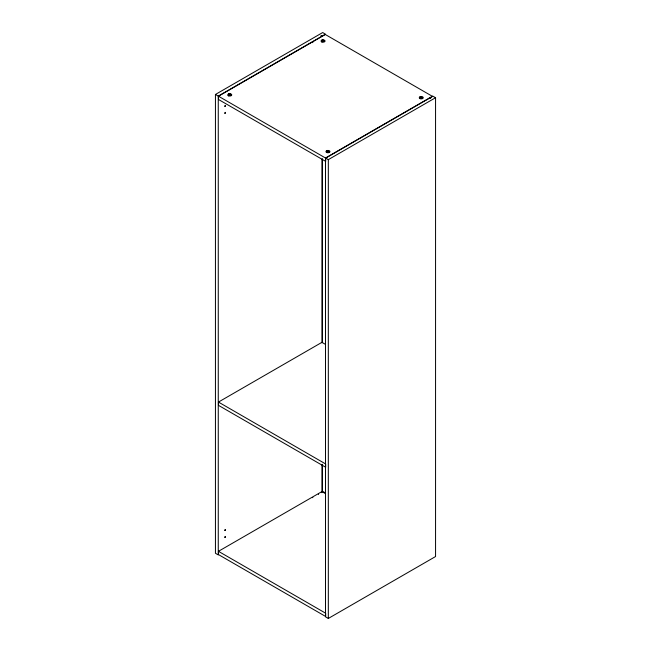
<?xml version="1.0" encoding="UTF-8"?>
<svg xmlns="http://www.w3.org/2000/svg" width="651" height="651" viewBox="0 0 651 651"><rect width="100%" height="100%" fill="white"/><g stroke="black" fill="none" stroke-linecap="round" stroke-linejoin="round"><path stroke-width="0.98" d="M215.44 94.46L322.676 32.55L325.5 34.178L218.264 96.096L215.44 94.46L215.44 553.277L218.264 554.904L218.264 96.096M218.451 96.202L325.313 34.503L432.549 96.421L325.687 158.112L325.687 161.375L218.451 99.457L218.451 96.202L328.324 159.633L435.56 97.723L435.56 556.54L328.324 618.45L325.5 616.822L325.5 158.006L432.736 96.096L435.56 97.723M218.451 402.074L325.687 463.992L325.687 467.247L218.451 405.337L218.451 402.074L321.928 342.336L325.443 344.371M218.451 551.324L325.687 613.234L325.687 616.497L218.451 554.579L218.451 551.324L322.684 491.147M321.74 40.15L323.189 39.874M228.428 94.029L229.876 93.744M419.952 96.853L421.4 96.568M326.631 150.723L328.088 150.446M321.545 41.778L321.936 41.981A2.002 1.156 0 0 0 325.052 41.103A2.002 1.156 0 0 0 322.18 39.988A2.002 1.156 0 0 0 321.936 41.981M419.749 98.48L420.147 98.675A2.002 1.156 0 0 0 423.256 97.805A2.002 1.156 0 0 0 420.383 96.682A2.002 1.156 0 0 0 420.147 98.675M228.232 95.656L228.623 95.852A2.002 1.156 0 0 0 231.732 94.981A2.002 1.156 0 0 0 228.859 93.858A2.002 1.156 0 0 0 228.623 95.852M326.436 152.358L326.826 152.554A2.002 1.156 0 0 0 329.943 151.675A2.002 1.156 0 0 0 327.071 150.56A2.002 1.156 0 0 0 326.826 152.554M322.489 35.919L320.984 35.699L321.928 36.244M429.725 97.829L430.669 98.374L429.164 98.155M323.368 491.765L325.126 492.783M321.928 491.586L325.443 493.613M328.324 159.633L328.324 618.45M322.489 158.738L322.489 342.467M322.489 464.277L322.489 491.684M321.928 159.064L321.928 342.8M321.928 464.602L321.928 492.669M312.521 42.649A1.066 0.618 -60 0 1 312.895 42.551M312.716 497.69A1.066 0.618 -60 0 1 312.895 497.673M318.38 494.402A1.066 0.618 -60 0 1 318.583 494.272M224.758 106.146C225.677 107.627 225.856 103.875 224.758 106.146M224.758 113.103C225.677 114.576 225.856 110.825 224.758 113.103M224.758 530.207C225.677 531.68 225.856 527.928 224.758 530.207M224.758 537.156C225.677 538.637 225.856 534.878 224.758 537.156M229.079 94.297L228.704 94.517L229.364 94.9L228.704 95.282L230.78 95.282L230.112 94.9L230.78 94.517L230.397 94.297L229.079 94.297M322.391 40.427L322.391 41.623L324.092 41.404L323.433 41.021L324.092 40.639L322.391 40.427M327.282 150.999L326.908 151.219L327.567 151.593L326.908 151.976L328.983 151.976L328.324 151.593L328.983 151.219L327.282 150.999M420.603 97.121L420.22 97.341L420.888 97.723L420.22 98.106L422.296 98.106L421.636 97.723L422.296 97.341L420.603 97.121"/></g></svg>
